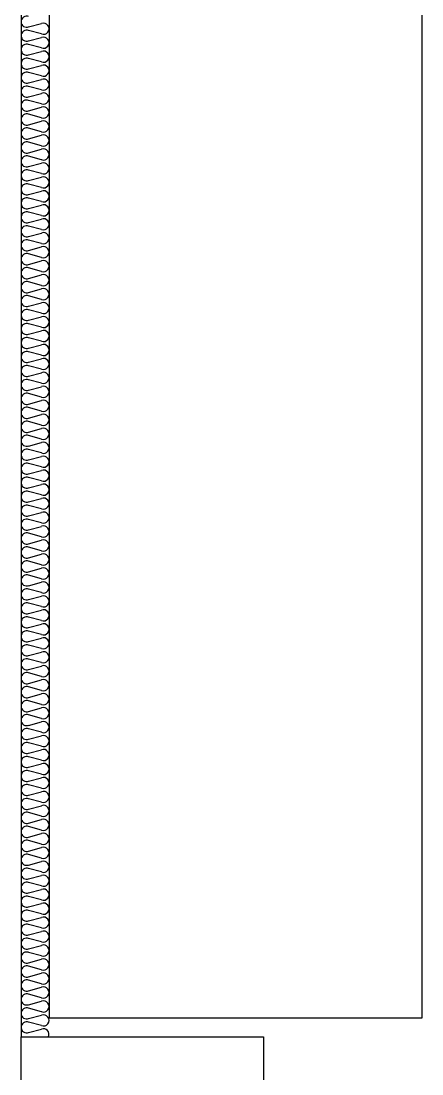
# Model space of a CAD drawing. Header units: millimetres. Extents: x 0 to 15563, y 0 to 9870.
# Drawn here: x 15340 to 15555, y 5120 to 5685 of the extents above; entities that cross this region are included whole.
import ezdxf

# ---------------------------------------------------------------- set-up
doc = ezdxf.new("R2010")
doc.units = ezdxf.units.MM
for name, color, linetype in [('주동원본-1$0$A_INS', 8, 'Continuous'), ('주동원본-1$0$A_WIN', 126, 'Continuous'), ('주동원본-1$0$AS_CON', 10, 'Continuous')]:
    doc.layers.add(name, color=color, linetype=linetype)

msp = doc.modelspace()

# ---------------------------------------------------------------- linework, layer by layer
at = {"layer": '주동원본-1$0$A_INS', "ltscale": 0.5}
msp.add_line((15340, 6225), (15340, 5140), dxfattribs=at)
at = {"layer": '주동원본-1$0$A_INS', "ltscale": 0.7}
for p, q in [((15344.06, 5682.19), (15350.93, 5684.05)), ((15350.93, 5678.44), (15344.06, 5680.3)), ((15344.06, 5674.69), (15350.93, 5676.55)), ((15350.93, 5670.94), (15344.06, 5672.8)), ((15344.06, 5667.19), (15350.93, 5669.05)), ((15350.93, 5663.44), (15344.06, 5665.3)), ((15344.06, 5659.69), (15350.93, 5661.55)), ((15350.93, 5655.94), (15344.06, 5657.8)), ((15344.06, 5652.19), (15350.93, 5654.05)), ((15350.93, 5648.44), (15344.06, 5650.3)), ((15344.06, 5644.69), (15350.93, 5646.55)), ((15350.93, 5640.94), (15344.06, 5642.8)), ((15344.06, 5637.19), (15350.93, 5639.05)), ((15350.93, 5633.44), (15344.06, 5635.3)), ((15344.06, 5629.69), (15350.93, 5631.55)), ((15350.93, 5625.94), (15344.06, 5627.8)), ((15344.06, 5622.19), (15350.93, 5624.05)), ((15350.93, 5618.44), (15344.06, 5620.3)), ((15344.06, 5614.69), (15350.93, 5616.55)), ((15350.93, 5610.94), (15344.06, 5612.8)), ((15344.06, 5607.19), (15350.93, 5609.05)), ((15350.93, 5603.44), (15344.06, 5605.3)), ((15344.06, 5599.69), (15350.93, 5601.55)), ((15350.93, 5595.94), (15344.06, 5597.8)), ((15344.06, 5592.19), (15350.93, 5594.05)), ((15350.93, 5588.44), (15344.06, 5590.3)), ((15344.06, 5584.69), (15350.93, 5586.55)), ((15350.93, 5580.94), (15344.06, 5582.8)), ((15344.06, 5577.19), (15350.93, 5579.05)), ((15350.93, 5573.44), (15344.06, 5575.3)), ((15344.06, 5569.69), (15350.93, 5571.55)), ((15350.93, 5565.94), (15344.06, 5567.8)), ((15344.06, 5562.19), (15350.93, 5564.05)), ((15350.93, 5558.44), (15344.06, 5560.3)), ((15344.06, 5554.69), (15350.93, 5556.55)), ((15350.93, 5550.94), (15344.06, 5552.8)), ((15344.06, 5547.19), (15350.93, 5549.05)), ((15350.93, 5543.44), (15344.06, 5545.3)), ((15344.06, 5539.69), (15350.93, 5541.55)), ((15350.93, 5535.94), (15344.06, 5537.8)), ((15344.06, 5532.19), (15350.93, 5534.05)), ((15350.93, 5528.44), (15344.06, 5530.3)), ((15344.06, 5524.69), (15350.93, 5526.55)), ((15350.93, 5520.94), (15344.06, 5522.8)), ((15344.06, 5517.19), (15350.93, 5519.05)), ((15350.93, 5513.44), (15344.06, 5515.3)), ((15344.06, 5509.69), (15350.93, 5511.55)), ((15350.93, 5505.94), (15344.06, 5507.8)), ((15344.06, 5502.19), (15350.93, 5504.05)), ((15350.93, 5498.44), (15344.06, 5500.3)), ((15344.06, 5494.69), (15350.93, 5496.55)), ((15350.93, 5490.94), (15344.06, 5492.8)), ((15344.06, 5487.19), (15350.93, 5489.05)), ((15350.93, 5483.44), (15344.06, 5485.3)), ((15344.06, 5479.69), (15350.93, 5481.55)), ((15350.93, 5475.94), (15344.06, 5477.8)), ((15344.06, 5472.19), (15350.93, 5474.05)), ((15350.93, 5468.44), (15344.06, 5470.3)), ((15344.06, 5464.69), (15350.93, 5466.55)), ((15350.93, 5460.94), (15344.06, 5462.8)), ((15344.06, 5457.19), (15350.93, 5459.05)), ((15350.93, 5453.44), (15344.06, 5455.3)), ((15344.06, 5449.69), (15350.93, 5451.55)), ((15350.93, 5445.94), (15344.06, 5447.8)), ((15344.06, 5442.19), (15350.93, 5444.05)), ((15350.93, 5438.44), (15344.06, 5440.3)), ((15344.06, 5434.69), (15350.93, 5436.55)), ((15350.93, 5430.94), (15344.06, 5432.8)), ((15344.06, 5427.19), (15350.93, 5429.05)), ((15350.93, 5423.44), (15344.06, 5425.3)), ((15344.06, 5419.69), (15350.93, 5421.55)), ((15350.93, 5415.94), (15344.06, 5417.8)), ((15344.06, 5412.19), (15350.93, 5414.05)), ((15350.93, 5408.44), (15344.06, 5410.3)), ((15344.06, 5404.69), (15350.93, 5406.55)), ((15350.93, 5400.94), (15344.06, 5402.8)), ((15344.06, 5397.19), (15350.93, 5399.05)), ((15350.93, 5393.44), (15344.06, 5395.3)), ((15344.06, 5389.69), (15350.93, 5391.55)), ((15350.93, 5385.94), (15344.06, 5387.8)), ((15344.06, 5382.19), (15350.93, 5384.05)), ((15350.93, 5378.44), (15344.06, 5380.3)), ((15344.06, 5374.69), (15350.93, 5376.55)), ((15350.93, 5370.94), (15344.06, 5372.8)), ((15344.06, 5367.19), (15350.93, 5369.05)), ((15350.93, 5363.44), (15344.06, 5365.3)), ((15344.06, 5359.69), (15350.93, 5361.55)), ((15350.93, 5355.94), (15344.06, 5357.8)), ((15344.06, 5352.19), (15350.93, 5354.05)), ((15350.93, 5348.44), (15344.06, 5350.3)), ((15344.06, 5344.69), (15350.93, 5346.55)), ((15350.93, 5340.94), (15344.06, 5342.8)), ((15344.06, 5337.19), (15350.93, 5339.05)), ((15350.93, 5333.44), (15344.06, 5335.3)), ((15344.06, 5329.69), (15350.93, 5331.55)), ((15350.93, 5325.94), (15344.06, 5327.8)), ((15344.06, 5322.19), (15350.93, 5324.05)), ((15350.93, 5318.44), (15344.06, 5320.3)), ((15344.06, 5314.69), (15350.93, 5316.55)), ((15350.93, 5310.94), (15344.06, 5312.8)), ((15344.06, 5307.19), (15350.93, 5309.05)), ((15350.93, 5303.44), (15344.06, 5305.3)), ((15344.06, 5299.69), (15350.93, 5301.55)), ((15350.93, 5295.94), (15344.06, 5297.8)), ((15344.06, 5292.19), (15350.93, 5294.05)), ((15350.93, 5288.44), (15344.06, 5290.3)), ((15344.06, 5284.69), (15350.93, 5286.55)), ((15350.93, 5280.94), (15344.06, 5282.8)), ((15344.06, 5277.19), (15350.93, 5279.05)), ((15350.93, 5273.44), (15344.06, 5275.3)), ((15344.06, 5269.69), (15350.93, 5271.55)), ((15350.93, 5265.94), (15344.06, 5267.8)), ((15344.06, 5262.19), (15350.93, 5264.05)), ((15350.93, 5258.44), (15344.06, 5260.3)), ((15344.06, 5254.69), (15350.93, 5256.55)), ((15350.93, 5250.94), (15344.06, 5252.8)), ((15344.06, 5247.19), (15350.93, 5249.05)), ((15350.93, 5243.44), (15344.06, 5245.3)), ((15344.06, 5239.69), (15350.93, 5241.55)), ((15350.93, 5235.94), (15344.06, 5237.8)), ((15344.06, 5232.19), (15350.93, 5234.05)), ((15350.93, 5228.44), (15344.06, 5230.3)), ((15344.06, 5224.69), (15350.93, 5226.55)), ((15350.93, 5220.94), (15344.06, 5222.8)), ((15344.06, 5217.19), (15350.93, 5219.05)), ((15350.93, 5213.44), (15344.06, 5215.3)), ((15344.06, 5209.69), (15350.93, 5211.55)), ((15350.93, 5205.94), (15344.06, 5207.8)), ((15344.06, 5202.19), (15350.93, 5204.05)), ((15350.93, 5198.44), (15344.06, 5200.3)), ((15344.06, 5194.69), (15350.93, 5196.55)), ((15350.93, 5190.94), (15344.06, 5192.8)), ((15344.06, 5187.19), (15350.93, 5189.05)), ((15350.93, 5183.44), (15344.06, 5185.3)), ((15344.06, 5179.69), (15350.93, 5181.55)), ((15350.93, 5175.94), (15344.06, 5177.8)), ((15344.06, 5172.19), (15350.93, 5174.05)), ((15350.93, 5168.44), (15344.06, 5170.3)), ((15344.06, 5164.69), (15350.93, 5166.55)), ((15350.93, 5160.94), (15344.06, 5162.8)), ((15344.06, 5157.19), (15350.93, 5159.05)), ((15350.93, 5153.44), (15344.06, 5155.3)), ((15344.06, 5149.69), (15350.93, 5151.55)), ((15350.93, 5145.94), (15344.06, 5147.8)), ((15344.06, 5142.19), (15350.93, 5144.05))]:
    msp.add_line(p, q, dxfattribs=at)
for centre, start, end in [((15343, 5685), 69.2211, 179.9931), ((15343, 5685), 180.0069, 290.7789), ((15352, 5681.25), 249.2142, 110.7858), ((15343, 5677.5), 69.2211, 179.9931), ((15343, 5677.5), 180.0069, 290.7789), ((15352, 5673.75), 249.2142, 110.7858), ((15343, 5670), 69.2211, 179.9931), ((15343, 5670), 180.0069, 290.7789), ((15343, 5662.5), 69.2211, 179.9931), ((15352, 5666.25), 249.2142, 110.7858), ((15343, 5662.5), 180.0069, 290.7789), ((15352, 5658.75), 249.2142, 110.7858), ((15343, 5655), 69.2211, 179.9931), ((15343, 5655), 180.0069, 290.7789), ((15352, 5651.25), 249.2142, 110.7858), ((15343, 5647.5), 69.2211, 179.9931), ((15343, 5647.5), 180.0069, 290.7789), ((15343, 5640), 69.2211, 179.9931), ((15352, 5643.75), 249.2142, 110.7858), ((15343, 5640), 180.0069, 290.7789), ((15352, 5636.25), 249.2142, 110.7858), ((15343, 5632.5), 69.2211, 179.9931), ((15343, 5632.5), 180.0069, 290.7789), ((15352, 5628.75), 249.2142, 110.7858), ((15343, 5625), 69.2211, 179.9931), ((15343, 5625), 180.0069, 290.7789), ((15343, 5617.5), 69.2211, 179.9931), ((15352, 5621.25), 249.2142, 110.7858), ((15343, 5617.5), 180.0069, 290.7789), ((15352, 5613.75), 249.2142, 110.7858), ((15343, 5610), 69.2211, 179.9931), ((15343, 5610), 180.0069, 290.7789), ((15352, 5606.25), 249.2142, 110.7858), ((15343, 5602.5), 69.2211, 179.9931), ((15343, 5602.5), 180.0069, 290.7789), ((15343, 5595), 69.2211, 179.9931), ((15352, 5598.75), 249.2142, 110.7858), ((15343, 5595), 180.0069, 290.7789), ((15352, 5591.25), 249.2142, 110.7858), ((15343, 5587.5), 69.2211, 179.9931), ((15343, 5587.5), 180.0069, 290.7789), ((15352, 5583.75), 249.2142, 110.7858), ((15343, 5580), 69.2211, 179.9931), ((15343, 5580), 180.0069, 290.7789), ((15343, 5572.5), 69.2211, 179.9931), ((15352, 5576.25), 249.2142, 110.7858), ((15343, 5572.5), 180.0069, 290.7789), ((15352, 5568.75), 249.2142, 110.7858), ((15343, 5565), 69.2211, 179.9931), ((15343, 5565), 180.0069, 290.7789), ((15352, 5561.25), 249.2142, 110.7858), ((15343, 5557.5), 69.2211, 179.9931), ((15343, 5557.5), 180.0069, 290.7789), ((15343, 5550), 69.2211, 179.9931), ((15352, 5553.75), 249.2142, 110.7858), ((15343, 5550), 180.0069, 290.7789), ((15352, 5546.25), 249.2142, 110.7858), ((15343, 5542.5), 69.2211, 179.9931), ((15343, 5542.5), 180.0069, 290.7789), ((15352, 5538.75), 249.2142, 110.7858), ((15343, 5535), 69.2211, 179.9931), ((15343, 5535), 180.0069, 290.7789), ((15343, 5527.5), 69.2211, 179.9931), ((15352, 5531.25), 249.2142, 110.7858), ((15343, 5527.5), 180.0069, 290.7789), ((15352, 5523.75), 249.2142, 110.7858), ((15343, 5520), 69.2211, 179.9931), ((15343, 5520), 180.0069, 290.7789), ((15352, 5516.25), 249.2142, 110.7858), ((15343, 5512.5), 69.2211, 179.9931), ((15343, 5512.5), 180.0069, 290.7789), ((15343, 5505), 69.2211, 179.9931), ((15352, 5508.75), 249.2142, 110.7858), ((15343, 5505), 180.0069, 290.7789), ((15352, 5501.25), 249.2142, 110.7858), ((15343, 5497.5), 69.2211, 179.9931), ((15343, 5497.5), 180.0069, 290.7789), ((15352, 5493.75), 249.2142, 110.7858), ((15343, 5490), 69.2211, 179.9931), ((15343, 5490), 180.0069, 290.7789), ((15343, 5482.5), 69.2211, 179.9931), ((15352, 5486.25), 249.2142, 110.7858), ((15343, 5482.5), 180.0069, 290.7789), ((15352, 5478.75), 249.2142, 110.7858), ((15343, 5475), 69.2211, 179.9931), ((15343, 5475), 180.0069, 290.7789), ((15352, 5471.25), 249.2142, 110.7858), ((15343, 5467.5), 69.2211, 179.9931), ((15343, 5467.5), 180.0069, 290.7789), ((15343, 5460), 69.2211, 179.9931), ((15352, 5463.75), 249.2142, 110.7858), ((15343, 5460), 180.0069, 290.7789), ((15352, 5456.25), 249.2142, 110.7858), ((15343, 5452.5), 69.2211, 179.9931), ((15343, 5452.5), 180.0069, 290.7789), ((15352, 5448.75), 249.2142, 110.7858), ((15343, 5445), 69.2211, 179.9931), ((15343, 5445), 180.0069, 290.7789), ((15343, 5437.5), 69.2211, 179.9931), ((15352, 5441.25), 249.2142, 110.7858), ((15343, 5437.5), 180.0069, 290.7789), ((15352, 5433.75), 249.2142, 110.7858), ((15343, 5430), 69.2211, 179.9931), ((15343, 5430), 180.0069, 290.7789), ((15352, 5426.25), 249.2142, 110.7858), ((15343, 5422.5), 69.2211, 179.9931), ((15343, 5422.5), 180.0069, 290.7789), ((15343, 5415), 69.2211, 179.9931), ((15352, 5418.75), 249.2142, 110.7858), ((15343, 5415), 180.0069, 290.7789), ((15352, 5411.25), 249.2142, 110.7858), ((15343, 5407.5), 69.2211, 179.9931), ((15343, 5407.5), 180.0069, 290.7789), ((15352, 5403.75), 249.2142, 110.7858), ((15343, 5400), 69.2211, 179.9931), ((15343, 5400), 180.0069, 290.7789), ((15343, 5392.5), 69.2211, 179.9931), ((15352, 5396.25), 249.2142, 110.7858), ((15343, 5392.5), 180.0069, 290.7789), ((15352, 5388.75), 249.2142, 110.7858), ((15343, 5385), 69.2211, 179.9931), ((15343, 5385), 180.0069, 290.7789), ((15352, 5381.25), 249.2142, 110.7858), ((15343, 5377.5), 69.2211, 179.9931), ((15343, 5377.5), 180.0069, 290.7789), ((15352, 5373.75), 249.2142, 110.7858), ((15343, 5370), 69.2211, 179.9931), ((15343, 5370), 180.0069, 290.7789), ((15343, 5362.5), 69.2211, 179.9931), ((15352, 5366.25), 249.2142, 110.7858), ((15343, 5362.5), 180.0069, 290.7789), ((15352, 5358.75), 249.2142, 110.7858), ((15343, 5355), 69.2211, 179.9931), ((15343, 5355), 180.0069, 290.7789), ((15352, 5351.25), 249.2142, 110.7858), ((15343, 5347.5), 69.2211, 179.9931), ((15343, 5347.5), 180.0069, 290.7789), ((15343, 5340), 69.2211, 179.9931), ((15352, 5343.75), 249.2142, 110.7858), ((15343, 5340), 180.0069, 290.7789), ((15352, 5336.25), 249.2142, 110.7858), ((15343, 5332.5), 69.2211, 179.9931), ((15343, 5332.5), 180.0069, 290.7789), ((15352, 5328.75), 249.2142, 110.7858), ((15343, 5325), 69.2211, 179.9931), ((15343, 5325), 180.0069, 290.7789), ((15343, 5317.5), 69.2211, 179.9931), ((15352, 5321.25), 249.2142, 110.7858), ((15343, 5317.5), 180.0069, 290.7789), ((15352, 5313.75), 249.2142, 110.7858), ((15343, 5310), 69.2211, 179.9931), ((15343, 5310), 180.0069, 290.7789), ((15352, 5306.25), 249.2142, 110.7858), ((15343, 5302.5), 69.2211, 179.9931), ((15343, 5302.5), 180.0069, 290.7789), ((15343, 5295), 69.2211, 179.9931), ((15352, 5298.75), 249.2142, 110.7858), ((15343, 5295), 180.0069, 290.7789), ((15352, 5291.25), 249.2142, 110.7858), ((15343, 5287.5), 69.2211, 179.9931), ((15343, 5287.5), 180.0069, 290.7789), ((15352, 5283.75), 249.2142, 110.7858), ((15343, 5280), 69.2211, 179.9931), ((15343, 5280), 180.0069, 290.7789), ((15343, 5272.5), 69.2211, 179.9931), ((15352, 5276.25), 249.2142, 110.7858), ((15343, 5272.5), 180.0069, 290.7789), ((15352, 5268.75), 249.2142, 110.7858), ((15343, 5265), 69.2211, 179.9931), ((15343, 5265), 180.0069, 290.7789), ((15352, 5261.25), 249.2142, 110.7858), ((15343, 5257.5), 69.2211, 179.9931), ((15343, 5257.5), 180.0069, 290.7789), ((15343, 5250), 69.2211, 179.9931), ((15352, 5253.75), 249.2142, 110.7858), ((15343, 5250), 180.0069, 290.7789), ((15352, 5246.25), 249.2142, 110.7858), ((15343, 5242.5), 69.2211, 179.9931), ((15343, 5242.5), 180.0069, 290.7789), ((15352, 5238.75), 249.2142, 110.7858), ((15343, 5235), 69.2211, 179.9931), ((15343, 5235), 180.0069, 290.7789), ((15343, 5227.5), 69.2211, 179.9931), ((15352, 5231.25), 249.2142, 110.7858), ((15343, 5227.5), 180.0069, 290.7789), ((15352, 5223.75), 249.2142, 110.7858), ((15343, 5220), 69.2211, 179.9931), ((15343, 5220), 180.0069, 290.7789), ((15352, 5216.25), 249.2142, 110.7858), ((15343, 5212.5), 69.2211, 179.9931), ((15343, 5212.5), 180.0069, 290.7789), ((15343, 5205), 69.2211, 179.9931), ((15352, 5208.75), 249.2142, 110.7858), ((15343, 5205), 180.0069, 290.7789), ((15352, 5201.25), 249.2142, 110.7858), ((15343, 5197.5), 69.2211, 179.9931), ((15343, 5197.5), 180.0069, 290.7789), ((15352, 5193.75), 249.2142, 110.7858), ((15343, 5190), 69.2211, 179.9931), ((15343, 5190), 180.0069, 290.7789), ((15343, 5182.5), 69.2211, 179.9931), ((15352, 5186.25), 249.2142, 110.7858), ((15343, 5182.5), 180.0069, 290.7789), ((15352, 5178.75), 249.2142, 110.7858), ((15343, 5175), 69.2211, 179.9931), ((15343, 5175), 180.0069, 290.7789), ((15352, 5171.25), 249.2142, 110.7858), ((15343, 5167.5), 69.2211, 179.9931), ((15343, 5167.5), 180.0069, 290.7789), ((15343, 5160), 69.2211, 179.9931), ((15352, 5163.75), 249.2142, 110.7858), ((15343, 5160), 180.0069, 290.7789), ((15352, 5156.25), 249.2142, 110.7858), ((15343, 5152.5), 69.2211, 179.9931), ((15343, 5152.5), 180.0069, 290.7789), ((15352, 5148.75), 249.2142, 110.7858), ((15343, 5145), 69.2211, 179.9931), ((15343, 5145), 180.0069, 290.7789), ((15352, 5141.25), 335.3781, 110.7858)]:
    msp.add_arc(centre, 3, start, end, dxfattribs=at)
at = {"layer": '주동원본-1$0$A_WIN'}
msp.add_lwpolyline([(15470, 5140), (15470, 5100), (15340, 5100), (15340, 5140)], close=True, dxfattribs=at)
at = {"layer": '주동원본-1$0$AS_CON', "ltscale": 0.5}
for p, q in [((15555, 6620), (15555, 5150)), ((15355, 6240), (15355, 5150)), ((15555, 5150), (15355, 5150))]:
    msp.add_line(p, q, dxfattribs=at)

doc.saveas('drawing.dxf')
